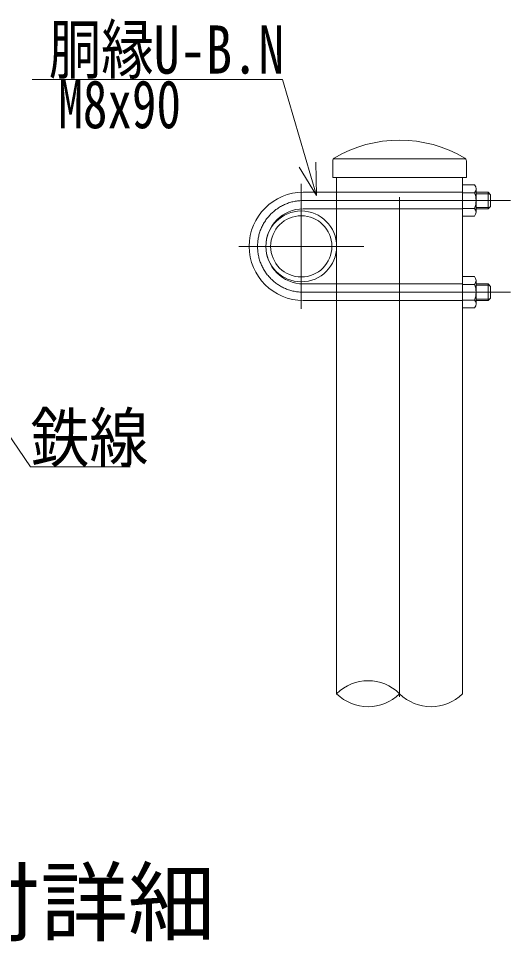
# Model space of a CAD drawing. Units: millimetres, scale not verified. Extents: x -5699 to 5699, y -3329 to 3329.
# Drawn here: x 264 to 855, y 708 to 1816 of the extents above; entities that cross this region are included whole.
import ezdxf
from ezdxf.enums import TextEntityAlignment as Align

# ---------------------------------------------------------------- set-up
doc = ezdxf.new("R2010")
doc.units = ezdxf.units.MM
doc.header["$LTSCALE"] = 20
doc.linetypes.add('USER1', pattern=[50.5, 30, -9, 2.5, -9])
doc.linetypes.add('USER2', pattern=[12.6, 8.4, -4.2])
doc.layers.add('0-0_24', color=7, linetype='Continuous')
for name, color, linetype, lineweight in [('0-1_3', 3, 'Continuous', 13), ('0-2_26', 2, 'USER1', 13), ('0-3_1', 1, 'Continuous', 9), ('0-4_27', 7, 'Continuous', 13), ('0-5_28', 7, 'Continuous', 13)]:
    doc.layers.add(name, color=color, linetype=linetype, lineweight=lineweight)
doc.styles.add('ＭＳ ゴシック', font='')
doc.styles.get('ＭＳ ゴシック').set_extended_font_data('MS Gothic')

msp = doc.modelspace()

# ---------------------------------------------------------------- linework, layer by layer
at = {"layer": '0-1_3'}
for p, q in [((606.35, 1607.59), (646.35, 1607.59)), ((797.6, 1616.34), (812.1, 1616.34)), ((797.6, 1616.34), (797.6, 1578.84)), ((812.1, 1606.97), (797.6, 1606.97)), ((813.85, 1612.4), (813.85, 1583.48)), ((813.85, 1607.59), (828.35, 1607.59)), ((813.85, 1605.84), (830.1, 1605.84)), ((831.35, 1604.59), (831.35, 1590.59)), ((606.35, 1587.59), (646.35, 1587.59)), ((812.1, 1588.22), (797.6, 1588.22)), ((813.85, 1589.34), (830.1, 1589.34)), ((813.85, 1587.59), (828.35, 1587.59)), ((828.35, 1587.59), (831.35, 1590.59)), ((797.6, 1578.84), (812.1, 1578.84)), ((606.35, 1497.59), (646.35, 1497.59)), ((812.1, 1496.97), (797.6, 1496.97)), ((813.85, 1472.79), (813.85, 1501.71)), ((813.85, 1497.59), (828.35, 1497.59)), ((813.85, 1495.84), (830.1, 1495.84)), ((831.35, 1494.59), (828.35, 1497.59)), ((828.35, 1497.59), (828.35, 1477.59)), ((831.35, 1494.59), (831.35, 1480.59)), ((606.35, 1477.59), (646.35, 1477.59)), ((812.1, 1478.22), (797.6, 1478.22)), ((813.85, 1479.34), (830.1, 1479.34)), ((813.85, 1477.59), (828.35, 1477.59)), ((828.35, 1477.59), (831.35, 1480.59)), ((797.6, 1468.84), (812.1, 1468.84))]:
    msp.add_line(p, q, dxfattribs=at)
at = {"layer": '0-1_3', "linetype": 'USER2'}
for p, q in [((646.35, 1607.59), (797.6, 1607.59)), ((646.35, 1587.59), (797.6, 1587.59)), ((646.35, 1497.59), (797.6, 1497.59)), ((646.35, 1477.59), (797.6, 1477.59))]:
    msp.add_line(p, q, dxfattribs=at)
at = {"layer": '0-1_3'}
for points in [[(831.35, 1604.59), (828.35, 1607.59), (828.35, 1587.59)], [(797.6, 1468.84), (797.6, 1506.34), (812.1, 1506.34)]]:
    msp.add_lwpolyline(points, dxfattribs=at)
for centre, radius, start, end in [((606.35, 1542.59), 65, 90, 270), ((806.86, 1611.66), 7.04, 318.21899, 41.78101), ((787.87, 1597.59), 25.99, 338.85295, 21.14705), ((606.35, 1542.59), 45, 90, 270), ((806.7, 1583.53), 7.15, 319.0514, 40.9486), ((806.7, 1501.66), 7.15, 319.0514, 40.9486), ((787.87, 1487.59), 25.99, 338.85295, 21.14705), ((806.86, 1473.53), 7.04, 318.21899, 41.78101)]:
    msp.add_arc(centre, radius, start, end, dxfattribs=at)
at = {"layer": '0-2_26'}
for p, q in [((721.98, 1001.76), (721.98, 1685.09)), ((603.85, 1617.59), (603.85, 1467.59)), ((606.35, 1597.59), (855.34, 1597.59)), ((678.85, 1542.59), (528.85, 1542.59)), ((606.35, 1487.59), (855.34, 1487.59))]:
    msp.add_line(p, q, dxfattribs=at)
msp.add_arc((606.35, 1542.59), 55, 90, 270, dxfattribs=at)
at = {"layer": '0-3_1'}
for p, q in [((641.73, 1645.24), (641.73, 1625.09)), ((801.39, 1647.59), (642.56, 1647.59)), ((802.23, 1645.24), (802.23, 1625.09)), ((802.23, 1625.09), (641.73, 1625.09)), ((646.35, 1625.09), (646.35, 1005.69)), ((797.6, 1005.69), (797.6, 1625.09))]:
    msp.add_line(p, q, dxfattribs=at)
for radius in [42.5, 36.75]:
    msp.add_circle((603.85, 1542.59), radius, dxfattribs=at)
for centre, radius, start, end in [((721.98, 1517.16), 152.93, 59.14927, 120.85073), ((645.48, 1645.24), 3.75, 120.85073, 180), ((798.48, 1645.24), 3.75, 0, 59.14927)]:
    msp.add_arc(centre, radius, start, end, dxfattribs=at)
at = {"layer": '0-4_27'}
for centre, start, end in [((684.17, 967.64), 45.18146, 134.81854), ((684.17, 1043.74), 225.18146, 314.81854), ((759.79, 1043.74), 225.18146, 314.81854)]:
    msp.add_arc(centre, 53.65, start, end, dxfattribs=at)
at = {"layer": '0-5_28'}
for p, q in [((581.51, 1743.06), (280.49, 1743.06)), ((622.08, 1603.5), (581.51, 1743.06)), ((622.08, 1603.5), (621.23, 1643.49)), ((622.08, 1603.5), (601.35, 1637.71))]:
    msp.add_line(p, q, dxfattribs=at)
at = {"layer": '0-5_28', "lineweight": 9}
msp.add_lwpolyline([(177.85, 1425.09), (278.44, 1277.8), (398.44, 1277.8)], dxfattribs=at)

# ---------------------------------------------------------------- texts
at = {"layer": '0-0_24', "style": 'ＭＳ ゴシック'}
msp.add_text('胴縁取付詳細', height=76.98, dxfattribs=at).set_placement((-129.48, 693.73), align=Align.BOTTOM_LEFT)
at = {"layer": '0-5_28', "style": 'ＭＳ ゴシック'}
for s, height, width, p in [('胴縁U-B.N', 57.73, 0.8, (300.54, 1732.69)), ('M8x90', 57.77, 0.75, (311.99, 1667.1)), ('鉄線', 57.77, 0.9, (278.44, 1266.7))]:
    msp.add_text(s, height=height, dxfattribs=dict(at, width=width)).set_placement(p, align=Align.BOTTOM_LEFT)

doc.saveas('drawing.dxf')
